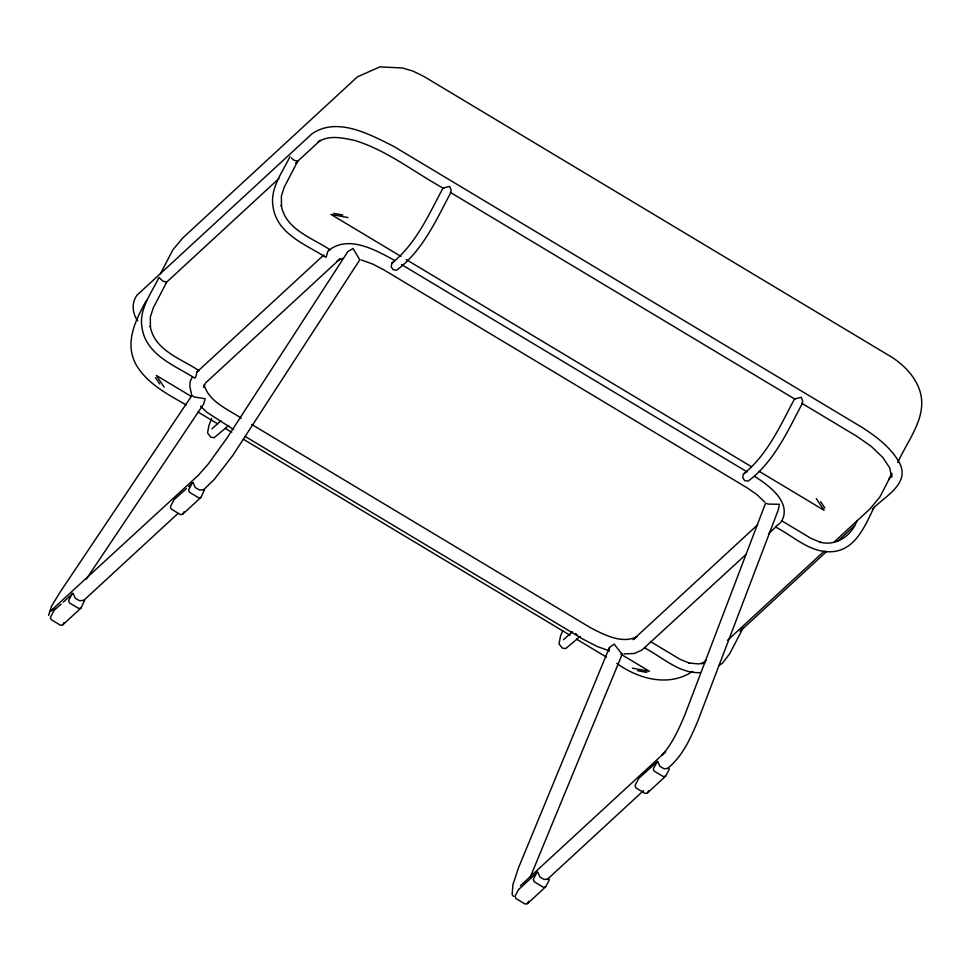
<?xml version="1.0" encoding="UTF-8"?>
<svg xmlns="http://www.w3.org/2000/svg" width="971" height="971" viewBox="0 0 971 971"><rect width="100%" height="100%" fill="white"/><g stroke="black" fill="none" stroke-linecap="round" stroke-linejoin="round"><path stroke-width="1.46" d="M609.12 651.225L609.448 647.487L614.182 644.101L621.27 653.277L622.435 653.617L530.312 877.044M329.922 249.85L329.934 249.717C312.055 237.713 285.486 229.629 281.25 205.282L281.481 206.143L281.372 196.178L284.333 186.978L297.745 161.222L293.934 160.215L291.312 157.921M196.81 372.136L196.166 375.813L195.037 378.107L194.127 377.695C174.137 365.217 146.524 354.901 142.142 328.453C138.416 309.567 151.27 293.497 158.953 277.463L162.885 281.092L166.696 282.1L153.284 307.856L150.323 317.056L150.432 327.021L150.214 326.171C154.438 350.507 181.007 358.59 198.885 370.606L196.81 372.136L323.853 254.948M391.859 263.19L391.216 266.879L393.219 269.744L396.69 270.156C422.616 250.846 436.052 220.405 450.738 192.671L451.151 190.061L449.694 186.371L442.994 188.022C428.806 214.664 416.049 243.842 391.859 263.19L393.923 261.66M743.373 474.103L742.73 477.781L744.733 480.657L748.204 481.07C774.118 461.759 787.566 431.318 802.252 403.584L802.653 400.962L801.209 397.285L794.509 398.935C780.32 425.577 767.551 454.756 743.373 474.103L745.437 472.574M48.55 615.408L51.512 606.22L60.299 591.849L191.991 395.343L194.115 396.981L205.221 398.729L203.643 403.997L86.407 578.971M211.714 418.319L208.971 425.31L207.527 433.005L210.78 437.168L214.178 437.666L228.695 425.492M562.682 630.628L560.473 636.223L559.041 643.907L562.282 648.082L565.692 648.579L580.209 636.393M609.448 647.487L518.356 868.147L512.955 884.545L512.105 894.582L513.623 896.439M143.235 307.406L145.868 302.042M192.464 376.797L190.122 381.603L189.879 386.628L191.505 394.323M203.352 387.368L205.464 383.047L340.02 258.917M781.23 521.961C792.53 502.808 769.214 485.573 754.94 476.603M888.562 480.062L891.839 473.35L891.657 477.149L889.727 467.937L882.663 457.305L871.181 446.32L856.386 436.028L801.888 403.329M146.585 300.379C135.357 320.029 123.863 343.625 136.559 365.509C148.029 384.261 167.837 394.323 186.238 404.98M160.446 273.737L172.923 249.765L182.815 237.907L357.413 76.855L379.94 66.878L402.37 67.97L413.173 71.174L424.121 76.588L892.458 357.595C904.487 365.569 915.313 376.869 919.828 390.815C928.07 416.85 907.569 440.227 897.774 462.56M290.001 156.574C282.318 172.62 269.465 188.69 273.191 207.576C277.56 234.011 305.185 244.328 325.176 256.817L326.086 257.218L327.858 251.258L329.934 249.717M61.124 604.132L54.097 610.31L50.431 617.362L51.184 619.668L60.603 625.324L62.836 624.802L64.062 622.447M81.054 608.004L84.598 600.272L79.428 600.697L75.289 598.209L73.359 593.803L72.315 593.499L68.638 600.551L69.39 602.87L78.821 608.526L81.054 608.004L62.836 624.802M186.456 488.534L174.076 499.64L170.398 506.692L171.151 508.998L180.582 514.666L182.803 514.132L184.029 511.79M201.021 497.334L204.565 489.615L199.395 490.027L195.268 487.551L193.338 483.145L192.282 482.842L188.617 489.894L189.369 492.2L198.8 497.856L201.021 497.334L182.803 514.132M518.757 889.108L515.091 896.16L515.844 898.466L525.275 904.122L527.496 903.6L545.714 886.802L549.38 879.75L548.591 878.949L544.088 879.495L539.949 877.007L538.019 872.613L536.975 872.298L533.31 879.362L534.05 881.668L543.481 887.324L545.714 886.802M527.496 903.6L528.722 901.258M647.475 792.931L665.681 776.132L669.359 769.081L668.57 768.279L664.067 768.826L659.928 766.35L657.549 761.398L638.736 778.439L635.058 785.49L635.811 787.809L645.242 793.465L647.475 792.931L648.689 790.588M742.16 627.97L743.118 627.958L729.707 653.714L722.4 663.29L718.601 665.742M857.041 520.456C851.798 535.628 836.165 546.576 819.961 542.146L820.798 542.437L810.943 538.335L781.437 520.626M874.167 507.08C865.1 525.578 855.536 550.508 831.334 551.746C809.79 552.778 793.343 536.065 775.392 526.95L780.356 522.762M891.536 474.552L879.75 497.188L869.858 509.047L834.271 541.879M165.434 283.253L278.883 178.603M295.56 163.213L320.029 140.637M220.951 420.844L211.909 428.842M63.273 602.166L72.91 593.269M188.605 486.556L192.889 482.599M83.53 600.576L177.766 513.647M203.267 490.112L214.288 479.419L232.906 455.29L359.792 259.815L352.995 248.491L347.885 251.55L226.971 438.103L208.219 464.077L198.145 475.462L50.346 611.257L55.031 608.319M572.465 631.757L563.423 639.755M757.696 524.765L633.153 639.658L637.146 636.575C622.023 644.343 604.557 634.876 590.878 627.946L251.647 424.4M746.274 554.198L644.356 647.827C662.307 656.942 678.753 673.656 700.297 672.624M768.559 533.649L776.363 526.452M701.936 663.946L706.39 659.843M727.51 640.35L824.27 551.103M739.999 631.381L826.758 551.358M837.876 541.102L854.565 525.712M872.359 509.29C883.974 496.642 909.912 484.578 899.826 463.495C891.354 447.813 876.837 436.914 862.139 427.434L393.728 146.378C369.805 134.411 337.01 116.265 311.764 133.986L137.142 295.063C131.206 302.576 132.359 313.415 137.639 320.867M520.407 885.734L665.645 751.748L662.004 755.232C672.466 743.458 679.008 728.808 685.028 714.401L765.536 503.257L768.474 504.107L779.312 504.289L778.329 509.824L697.955 720.7C690.721 737.924 682.759 755.972 667.963 768.085M519.364 888.866L537.57 872.067M547.11 879.568L643.567 790.588M320.139 140.394L318.124 141.948C329.011 134.714 342.569 137.882 354.451 140.382C387.138 150.238 414.144 172.304 443.771 188.459M328.72 250.445C348.662 234.484 375.947 250.287 394.93 260.58M340.129 258.662L337.143 260.981L342.678 258.395M645.557 647.099L641.564 650.194L634.597 653.459L624.147 653.908M741.116 629.22L743.118 627.958M692.711 671.313C669.128 687.347 638.335 679.093 616.84 663.339M657.549 761.398L653.277 768.692L654.029 770.998L663.46 776.654L665.681 776.132M705.565 662.356L698.841 663.933L688.912 663.023L689.75 663.314L679.894 659.212L650.388 641.503M333.66 213.329L342.872 215.052M347.97 217.577L330.941 214.397L401.023 256.441M632.461 668.169L649.49 671.349L620.942 654.211M637.559 670.694L646.771 672.405M361.2 259.937L372.379 263.93L383.411 269.61L747.33 487.964L757.125 494.785L764.735 502.068M608.429 650.497L597.153 646.468L583.255 639.306L245.335 436.549M450.253 192.343L795.395 399.433M406.206 259.56L751.42 466.687M759.201 471.36L824.088 510.285L816.308 498.584M401.424 264.488L747.148 471.918M241.257 418.161C227.76 409.216 208.862 401.751 204.104 384.783M191.384 396.471L156.343 375.449L164.123 387.162M233.635 429.534L206.993 412.372L200.596 406.242M197.95 411.995L217.455 423.708M225.26 428.393L231.766 432.301M243.478 439.317L570.013 635.24M576.519 639.149L606.438 657.1M575.657 633.468L577.223 635.18M820.701 501.752L824.913 508.088M155.518 377.658L159.73 383.994"/></g></svg>
